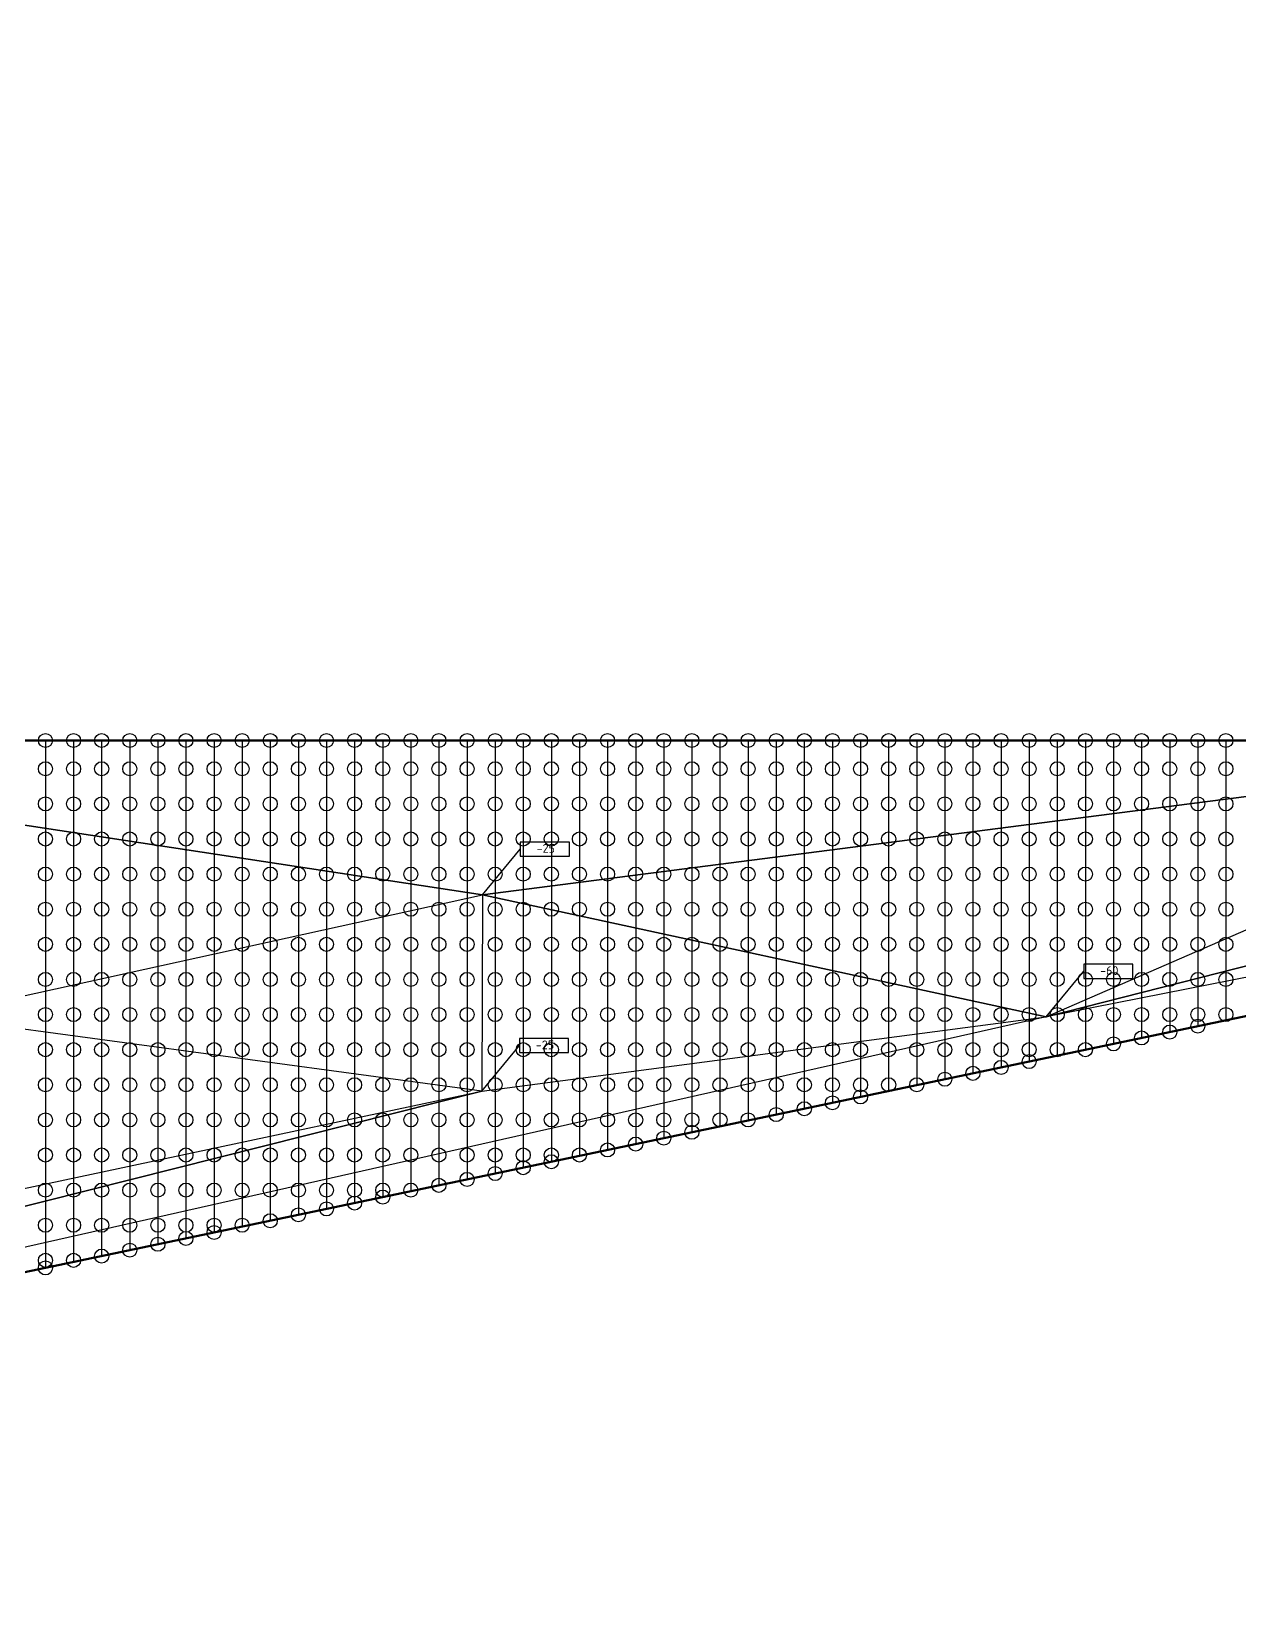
# Model space of a CAD drawing. Header units: millimetres. Extents: x 3543 to 601035, y -146359 to 38454.
# Drawn here: x 237859 to 255054, y -95174 to -72842 of the extents above; entities that cross this region are included whole.
import ezdxf
from ezdxf.enums import TextEntityAlignment as Align

# ---------------------------------------------------------------- set-up
doc = ezdxf.new("R2010")
doc.units = ezdxf.units.MM
doc.layers.add('контур', color=1, linetype='Continuous', lineweight=50)
for name, color, linetype in [('линии_высот', 4, 'Continuous'), ('опорыvb', 7, 'Continuous'), ('сеткаvb', 8, 'Continuous')]:
    doc.layers.add(name, color=color, linetype=linetype)
doc.styles.add('isocpeur', font='isocpeur.ttf')

# ---------------------------------------------------------------- blocks, each defined once
blk = doc.blocks.new('otmetka_oporvb')
at = {"linetype": 'ByBlock', "lineweight": -2}
blk.add_hatch(color=0, dxfattribs=at).paths.add_polyline_path([(-38, -32, 1), (38, 32, 1)])
at = {"color": 0, "linetype": 'ByBlock', "lineweight": -2}
blk.add_line((0, 0), (2142, 2596), dxfattribs=at)
at = {"color": 0}
blk.add_lwpolyline([(2142, 2196), (4942, 2196), (4942, 2996), (2142, 2996)], close=True, dxfattribs=at)
at = {"color": 0, "linetype": 'ByBlock', "lineweight": -2, "style": 'isocpeur'}
blk.add_attdef('OTM', text='', height=500, dxfattribs=at).set_placement((3600, 2639), align=Align.MIDDLE_CENTER)
blk = doc.blocks.new('opor_symbPRO')
at = {"color": 0, "ltscale": 20}
blk.add_circle((0, 0), 100, dxfattribs=at)

msp = doc.modelspace()

# ---------------------------------------------------------------- linework, layer by layer
at = {"layer": 'контур', "linetype": 'Continuous'}
msp.add_lwpolyline([(215545, -95173.6), (210858.8, -72842.2), (229841.6, -72842.2), (229841.6, -82939.6), (261341.5, -82939.6), (261341.5, -72842.2), (299003.2, -72842.2), (299003.2, -77660.7)], close=True, dxfattribs=at)
at = {"layer": 'линии_высот'}
for points in [[(252298.9, -86875.6), (215545, -95173.6), (299003.2, -77660.7)], [(252298.9, -86875.6), (278805.8, -80132.2), (299003.2, -77660.7)], [(252298.9, -86875.6), (261341.5, -82939.6), (278805.8, -80132.2)], [(229841.6, -82939.6), (236407.9, -86868.8), (244279.5, -85135.9)], [(229841.6, -82939.6), (244279.5, -85135.9), (261341.5, -82939.6)], [(244279.5, -85135.9), (252298.9, -86875.6), (261341.5, -82939.6)], [(236407.9, -86868.8), (244279.5, -85135.9), (244268.4, -87933.7)], [(252298.9, -86875.6), (244279.5, -85135.9), (244268.4, -87933.7)], [(244268.4, -87933.7), (236407.9, -86868.8), (230076.7, -90954.3)], [(244268.4, -87933.7), (252298.9, -86875.6), (215545, -95173.6)], [(215545, -95173.6), (230076.7, -90954.3), (244268.4, -87933.7)]]:
    msp.add_lwpolyline(points, close=True, dxfattribs=at)
at = {"layer": 'сеткаvb'}
for p, q in [((238058.8, -82939.6), (238058.8, -90449.3)), ((238458.8, -82939.6), (238458.8, -90365.3)), ((238858.8, -82939.6), (238858.8, -90281.4)), ((239258.8, -82939.6), (239258.8, -90197.5)), ((239658.8, -82939.6), (239658.8, -90113.5)), ((240058.8, -82939.6), (240058.8, -90029.6)), ((240458.8, -82939.6), (240458.8, -89945.6)), ((240858.8, -82939.6), (240858.8, -89861.7)), ((241258.8, -82939.6), (241258.8, -89777.8)), ((241658.8, -82939.6), (241658.8, -89693.8)), ((242058.8, -82939.6), (242058.8, -89609.9)), ((242458.8, -82939.6), (242458.8, -89526)), ((242858.8, -82939.6), (242858.8, -89442)), ((243258.8, -82939.6), (243258.8, -89358.1)), ((243658.8, -82939.6), (243658.8, -89274.2)), ((244058.8, -82939.6), (244058.8, -89190.2)), ((244458.8, -82939.6), (244458.8, -89106.3)), ((244858.8, -82939.6), (244858.8, -89022.4)), ((245258.8, -82939.6), (245258.8, -88938.4)), ((245658.8, -82939.6), (245658.8, -88854.5)), ((246058.8, -82939.6), (246058.8, -88770.5)), ((246458.8, -82939.6), (246458.8, -88686.6)), ((246858.8, -82939.6), (246858.8, -88602.7)), ((247258.8, -82939.6), (247258.8, -88518.7)), ((247658.8, -82939.6), (247658.8, -88434.8)), ((248058.8, -82939.6), (248058.8, -88350.9)), ((248458.8, -82939.6), (248458.8, -88266.9)), ((248858.8, -82939.6), (248858.8, -88183)), ((249258.8, -82939.6), (249258.8, -88099.1)), ((249658.8, -82939.6), (249658.8, -88015.1)), ((250058.8, -82939.6), (250058.8, -87931.2)), ((250458.8, -82939.6), (250458.8, -87847.3)), ((250858.8, -82939.6), (250858.8, -87763.3)), ((251258.8, -82939.6), (251258.8, -87679.4)), ((251658.8, -82939.6), (251658.8, -87595.4)), ((252058.8, -82939.6), (252058.8, -87511.5)), ((252458.8, -82939.6), (252458.8, -87427.6)), ((252858.8, -82939.6), (252858.8, -87343.6)), ((253258.8, -82939.6), (253258.8, -87259.7)), ((253658.8, -82939.6), (253658.8, -87175.8)), ((254058.8, -82939.6), (254058.8, -87091.8)), ((254458.8, -82939.6), (254458.8, -87007.9)), ((254858.8, -82939.6), (254858.8, -86924))]:
    msp.add_line(p, q, dxfattribs=at)

# ---------------------------------------------------------------- block references
at = {"xscale": 0.25, "yscale": 0.25, "zscale": 0.25}
for p, values in [((244279.5, -85135.9), {'OTM': '-25'}), ((252298.9, -86875.6), {'OTM': '-60'}), ((244268.4, -87933.7), {'OTM': '-25'})]:
    msp.add_blockref('otmetka_oporvb', p, dxfattribs=at).add_auto_attribs(values)
at = {"layer": 'опорыvb', "color": 92}
for p in [(238058.8, -82939.6), (238458.8, -82939.6), (238858.8, -82939.6), (239258.8, -82939.6), (239658.8, -82939.6), (240058.8, -82939.6), (240458.8, -82939.6), (240858.8, -82939.6), (241258.8, -82939.6), (241658.8, -82939.6), (242058.8, -82939.6), (242458.8, -82939.6), (242858.8, -82939.6), (243258.8, -82939.6), (243658.8, -82939.6), (244058.8, -82939.6), (244458.8, -82939.6), (244858.8, -82939.6), (245258.8, -82939.6), (245658.8, -82939.6), (246058.8, -82939.6), (246458.8, -82939.6), (246858.8, -82939.6), (247258.8, -82939.6), (247658.8, -82939.6), (248058.8, -82939.6), (248458.8, -82939.6), (248858.8, -82939.6), (249258.8, -82939.6), (249658.8, -82939.6), (250058.8, -82939.6), (250458.8, -82939.6), (250858.8, -82939.6), (251258.8, -82939.6), (251658.8, -82939.6), (252058.8, -82939.6), (252458.8, -82939.6), (252858.8, -82939.6), (253258.8, -82939.6), (253658.8, -82939.6), (254058.8, -82939.6), (254458.8, -82939.6), (254858.8, -82939.6), (238058.8, -83342.2), (238458.8, -83342.2), (238858.8, -83342.2), (239258.8, -83342.2), (239658.8, -83342.2), (240058.8, -83342.2), (240458.8, -83342.2), (240858.8, -83342.2), (241258.8, -83342.2), (241658.8, -83342.2), (242058.8, -83342.2), (242458.8, -83342.2), (242858.8, -83342.2), (243258.8, -83342.2), (243658.8, -83342.2), (244058.8, -83342.2), (244458.8, -83342.2), (244858.8, -83342.2), (245258.8, -83342.2), (245658.8, -83342.2), (246058.8, -83342.2), (246458.8, -83342.2), (246858.8, -83342.2), (247258.8, -83342.2), (247658.8, -83342.2), (248058.8, -83342.2), (248458.8, -83342.2), (248858.8, -83342.2), (249258.8, -83342.2), (249658.8, -83342.2), (250058.8, -83342.2), (250458.8, -83342.2), (250858.8, -83342.2), (251258.8, -83342.2), (251658.8, -83342.2), (252058.8, -83342.2), (252458.8, -83342.2), (252858.8, -83342.2), (253258.8, -83342.2), (253658.8, -83342.2), (254058.8, -83342.2), (254458.8, -83342.2), (254858.8, -83342.2), (238058.8, -83842.2), (238458.8, -83842.2), (238858.8, -83842.2), (239258.8, -83842.2), (239658.8, -83842.2), (240058.8, -83842.2), (240458.8, -83842.2), (240858.8, -83842.2), (241258.8, -83842.2), (241658.8, -83842.2), (242058.8, -83842.2), (242458.8, -83842.2), (242858.8, -83842.2), (243258.8, -83842.2), (243658.8, -83842.2), (244058.8, -83842.2), (244458.8, -83842.2), (244858.8, -83842.2), (245258.8, -83842.2), (245658.8, -83842.2), (246058.8, -83842.2), (246458.8, -83842.2), (246858.8, -83842.2), (247258.8, -83842.2), (247658.8, -83842.2), (248058.8, -83842.2), (248458.8, -83842.2), (248858.8, -83842.2), (249258.8, -83842.2), (249658.8, -83842.2), (250058.8, -83842.2), (250458.8, -83842.2), (250858.8, -83842.2), (251258.8, -83842.2), (251658.8, -83842.2), (252058.8, -83842.2), (252458.8, -83842.2), (252858.8, -83842.2), (253258.8, -83842.2), (253658.8, -83842.2), (254058.8, -83842.2), (254458.8, -83842.2), (254858.8, -83842.2), (238058.8, -84342.2), (238458.8, -84342.2), (238858.8, -84342.2), (239258.8, -84342.2), (239658.8, -84342.2), (240058.8, -84342.2), (240458.8, -84342.2), (240858.8, -84342.2), (241258.8, -84342.2), (241658.8, -84342.2), (242058.8, -84342.2), (242458.8, -84342.2), (242858.8, -84342.2), (243258.8, -84342.2), (243658.8, -84342.2), (244058.8, -84342.2), (244458.8, -84342.2), (244858.8, -84342.2), (245258.8, -84342.2), (245658.8, -84342.2), (246058.8, -84342.2), (246458.8, -84342.2), (246858.8, -84342.2), (247258.8, -84342.2), (247658.8, -84342.2), (248058.8, -84342.2), (248458.8, -84342.2), (248858.8, -84342.2), (249258.8, -84342.2), (249658.8, -84342.2), (250058.8, -84342.2), (250458.8, -84342.2), (250858.8, -84342.2), (251258.8, -84342.2), (251658.8, -84342.2), (252058.8, -84342.2), (252458.8, -84342.2), (252858.8, -84342.2), (253258.8, -84342.2), (253658.8, -84342.2), (254058.8, -84342.2), (254458.8, -84342.2), (254858.8, -84342.2), (241258.8, -84842.2), (241658.8, -84842.2), (242058.8, -84842.2), (242458.8, -84842.2), (242858.8, -84842.2), (243258.8, -84842.2), (243658.8, -84842.2), (244058.8, -84842.2), (244458.8, -84842.2), (244858.8, -84842.2), (245258.8, -84842.2), (245658.8, -84842.2), (246058.8, -84842.2), (246458.8, -84842.2), (246858.8, -84842.2), (247258.8, -84842.2), (247658.8, -84842.2), (254458.8, -86842.2), (252058.8, -87342.2), (249658.8, -87842.2), (247258.8, -88342.2), (240458.8, -88842.2), (240858.8, -88842.2), (244858.8, -88842.2), (245258.8, -88842.2), (238458.8, -89342.2), (238858.8, -89342.2), (242458.8, -89342.2), (242858.8, -89342.2), (240058.8, -89842.2), (240458.8, -89842.2), (238058.8, -90342.2)]:
    msp.add_blockref('opor_symbPRO', p, dxfattribs=at)
at = {"layer": 'опорыvb', "color": 131}
for p in [(238058.8, -84842.2), (238458.8, -84842.2), (238858.8, -84842.2), (239258.8, -84842.2), (239658.8, -84842.2), (240058.8, -84842.2), (240458.8, -84842.2), (240858.8, -84842.2), (248058.8, -84842.2), (248458.8, -84842.2), (248858.8, -84842.2), (249258.8, -84842.2), (249658.8, -84842.2), (250058.8, -84842.2), (250458.8, -84842.2), (250858.8, -84842.2), (251258.8, -84842.2), (251658.8, -84842.2), (252058.8, -84842.2), (252458.8, -84842.2), (252858.8, -84842.2), (253258.8, -84842.2), (253658.8, -84842.2), (254058.8, -84842.2), (254458.8, -84842.2), (254858.8, -84842.2), (238058.8, -85342.2), (238458.8, -85342.2), (238858.8, -85342.2), (239258.8, -85342.2), (239658.8, -85342.2), (240058.8, -85342.2), (240458.8, -85342.2), (240858.8, -85342.2), (241258.8, -85342.2), (241658.8, -85342.2), (242058.8, -85342.2), (242458.8, -85342.2), (242858.8, -85342.2), (243258.8, -85342.2), (243658.8, -85342.2), (244058.8, -85342.2), (244458.8, -85342.2), (244858.8, -85342.2), (245258.8, -85342.2), (245658.8, -85342.2), (246058.8, -85342.2), (246458.8, -85342.2), (246858.8, -85342.2), (247258.8, -85342.2), (247658.8, -85342.2), (248058.8, -85342.2), (248458.8, -85342.2), (248858.8, -85342.2), (249258.8, -85342.2), (249658.8, -85342.2), (250058.8, -85342.2), (250458.8, -85342.2), (250858.8, -85342.2), (251258.8, -85342.2), (251658.8, -85342.2), (252058.8, -85342.2), (252458.8, -85342.2), (252858.8, -85342.2), (253258.8, -85342.2), (253658.8, -85342.2), (254058.8, -85342.2), (254458.8, -85342.2), (254858.8, -85342.2), (238058.8, -85842.2), (238458.8, -85842.2), (238858.8, -85842.2), (239258.8, -85842.2), (239658.8, -85842.2), (240058.8, -85842.2), (240458.8, -85842.2), (240858.8, -85842.2), (241258.8, -85842.2), (241658.8, -85842.2), (242058.8, -85842.2), (242458.8, -85842.2), (242858.8, -85842.2), (243258.8, -85842.2), (243658.8, -85842.2), (244058.8, -85842.2), (244458.8, -85842.2), (244858.8, -85842.2), (245258.8, -85842.2), (245658.8, -85842.2), (246058.8, -85842.2), (246458.8, -85842.2), (246858.8, -85842.2), (247258.8, -85842.2), (247658.8, -85842.2), (248058.8, -85842.2), (248458.8, -85842.2), (248858.8, -85842.2), (249258.8, -85842.2), (249658.8, -85842.2), (250058.8, -85842.2), (250458.8, -85842.2), (250858.8, -85842.2), (251258.8, -85842.2), (251658.8, -85842.2), (252058.8, -85842.2), (252458.8, -85842.2), (252858.8, -85842.2), (253258.8, -85842.2), (253658.8, -85842.2), (254058.8, -85842.2), (254458.8, -85842.2), (254858.8, -85842.2), (238058.8, -86342.2), (238458.8, -86342.2), (238858.8, -86342.2), (239258.8, -86342.2), (239658.8, -86342.2), (240058.8, -86342.2), (240458.8, -86342.2), (240858.8, -86342.2), (241258.8, -86342.2), (241658.8, -86342.2), (242058.8, -86342.2), (242458.8, -86342.2), (242858.8, -86342.2), (243258.8, -86342.2), (243658.8, -86342.2), (244058.8, -86342.2), (244458.8, -86342.2), (244858.8, -86342.2), (245258.8, -86342.2), (245658.8, -86342.2), (246058.8, -86342.2), (246458.8, -86342.2), (246858.8, -86342.2), (247258.8, -86342.2), (247658.8, -86342.2), (248058.8, -86342.2), (248458.8, -86342.2), (248858.8, -86342.2), (249258.8, -86342.2), (249658.8, -86342.2), (250058.8, -86342.2), (250458.8, -86342.2), (250858.8, -86342.2), (251258.8, -86342.2), (251658.8, -86342.2), (252058.8, -86342.2), (252458.8, -86342.2), (252858.8, -86342.2), (253258.8, -86342.2), (253658.8, -86342.2), (238058.8, -86842.2), (238458.8, -86842.2), (238858.8, -86842.2), (239258.8, -86842.2), (239658.8, -86842.2), (240058.8, -86842.2), (240458.8, -86842.2), (240858.8, -86842.2), (241258.8, -86842.2), (241658.8, -86842.2), (242058.8, -86842.2), (242458.8, -86842.2), (242858.8, -86842.2), (243258.8, -86842.2), (243658.8, -86842.2), (244058.8, -86842.2), (244458.8, -86842.2), (244858.8, -86842.2), (245258.8, -86842.2), (245658.8, -86842.2), (246058.8, -86842.2), (246458.8, -86842.2), (246858.8, -86842.2), (247258.8, -86842.2), (247658.8, -86842.2), (248058.8, -86842.2), (248458.8, -86842.2), (248858.8, -86842.2), (249258.8, -86842.2), (249658.8, -86842.2), (250058.8, -86842.2), (250458.8, -86842.2), (250858.8, -86842.2), (252858.8, -86842.2), (253258.8, -86842.2), (253658.8, -86842.2), (254058.8, -86842.2), (238058.8, -87342.2), (238458.8, -87342.2), (238858.8, -87342.2), (239258.8, -87342.2), (239658.8, -87342.2), (240058.8, -87342.2), (240458.8, -87342.2), (240858.8, -87342.2), (241258.8, -87342.2), (241658.8, -87342.2), (242058.8, -87342.2), (242458.8, -87342.2), (242858.8, -87342.2), (243258.8, -87342.2), (243658.8, -87342.2), (244058.8, -87342.2), (244458.8, -87342.2), (244858.8, -87342.2), (245258.8, -87342.2), (245658.8, -87342.2), (246058.8, -87342.2), (246458.8, -87342.2), (246858.8, -87342.2), (247258.8, -87342.2), (247658.8, -87342.2), (248058.8, -87342.2), (248458.8, -87342.2), (248858.8, -87342.2), (249258.8, -87342.2), (249658.8, -87342.2), (250458.8, -87342.2), (250858.8, -87342.2), (251258.8, -87342.2), (251658.8, -87342.2), (238058.8, -87842.2), (238458.8, -87842.2), (238858.8, -87842.2), (239258.8, -87842.2), (239658.8, -87842.2), (240058.8, -87842.2), (240458.8, -87842.2), (240858.8, -87842.2), (241258.8, -87842.2), (241658.8, -87842.2), (242058.8, -87842.2), (242458.8, -87842.2), (242858.8, -87842.2), (243258.8, -87842.2), (243658.8, -87842.2), (244058.8, -87842.2), (244458.8, -87842.2), (244858.8, -87842.2), (245258.8, -87842.2), (245658.8, -87842.2), (246058.8, -87842.2), (246458.8, -87842.2), (246858.8, -87842.2), (247258.8, -87842.2), (247658.8, -87842.2), (248058.8, -87842.2), (248458.8, -87842.2), (248858.8, -87842.2), (249258.8, -87842.2), (238058.8, -88342.2), (238458.8, -88342.2), (238858.8, -88342.2), (239258.8, -88342.2), (239658.8, -88342.2), (240058.8, -88342.2), (240458.8, -88342.2), (240858.8, -88342.2), (241258.8, -88342.2), (241658.8, -88342.2), (242058.8, -88342.2), (242458.8, -88342.2), (242858.8, -88342.2), (243258.8, -88342.2), (243658.8, -88342.2), (244058.8, -88342.2), (244458.8, -88342.2), (244858.8, -88342.2), (245258.8, -88342.2), (245658.8, -88342.2), (246058.8, -88342.2), (246458.8, -88342.2), (246858.8, -88342.2), (238058.8, -88842.2), (238458.8, -88842.2), (238858.8, -88842.2), (239258.8, -88842.2), (239658.8, -88842.2), (240058.8, -88842.2), (241258.8, -88842.2), (241658.8, -88842.2), (242058.8, -88842.2), (242458.8, -88842.2), (242858.8, -88842.2), (243258.8, -88842.2), (243658.8, -88842.2), (244058.8, -88842.2), (244458.8, -88842.2), (238058.8, -89342.2), (239258.8, -89342.2), (239658.8, -89342.2), (240058.8, -89342.2), (240458.8, -89342.2), (240858.8, -89342.2), (241258.8, -89342.2), (241658.8, -89342.2), (242058.8, -89342.2), (238058.8, -89842.2), (238458.8, -89842.2), (238858.8, -89842.2), (239258.8, -89842.2), (239658.8, -89842.2)]:
    msp.add_blockref('opor_symbPRO', p, dxfattribs=at)
at = {"layer": 'опорыvb', "color": 30}
for p in [(254058.8, -86342.2), (254458.8, -86342.2), (254858.8, -86342.2), (251258.8, -86842.2), (251658.8, -86842.2), (252058.8, -86842.2), (252458.8, -86842.2), (250058.8, -87342.2)]:
    msp.add_blockref('opor_symbPRO', p, dxfattribs=at)
at = {"layer": 'опорыvb', "color": 1}
for p in [(254858.8, -86842.2), (253658.8, -87175.8), (254058.8, -87091.8), (254458.8, -87007.9), (252458.8, -87342.2), (252858.8, -87342.2), (253258.8, -87259.7), (251658.8, -87595.4), (252058.8, -87511.5), (250058.8, -87842.2), (250458.8, -87842.2), (250858.8, -87763.3), (251258.8, -87679.4), (249658.8, -88015.1), (248458.8, -88266.9), (248858.8, -88183), (249258.8, -88099.1), (247258.8, -88518.7), (247658.8, -88342.2), (248058.8, -88342.2), (246458.8, -88686.6), (246858.8, -88602.7), (245258.8, -88938.4), (245658.8, -88842.2), (246058.8, -88770.5), (244058.8, -89190.2), (244458.8, -89106.3), (244858.8, -89022.4), (243258.8, -89342.2), (243658.8, -89274.2), (242058.8, -89609.9), (242458.8, -89526), (242858.8, -89442), (240858.8, -89842.2), (241258.8, -89777.8), (241658.8, -89693.8), (240058.8, -90029.6), (240458.8, -89945.6), (238858.8, -90281.4), (239258.8, -90197.5), (239658.8, -90113.5), (238058.8, -90449.3), (238458.8, -90342.2)]:
    msp.add_blockref('opor_symbPRO', p, dxfattribs=at)

doc.saveas('drawing.dxf')
